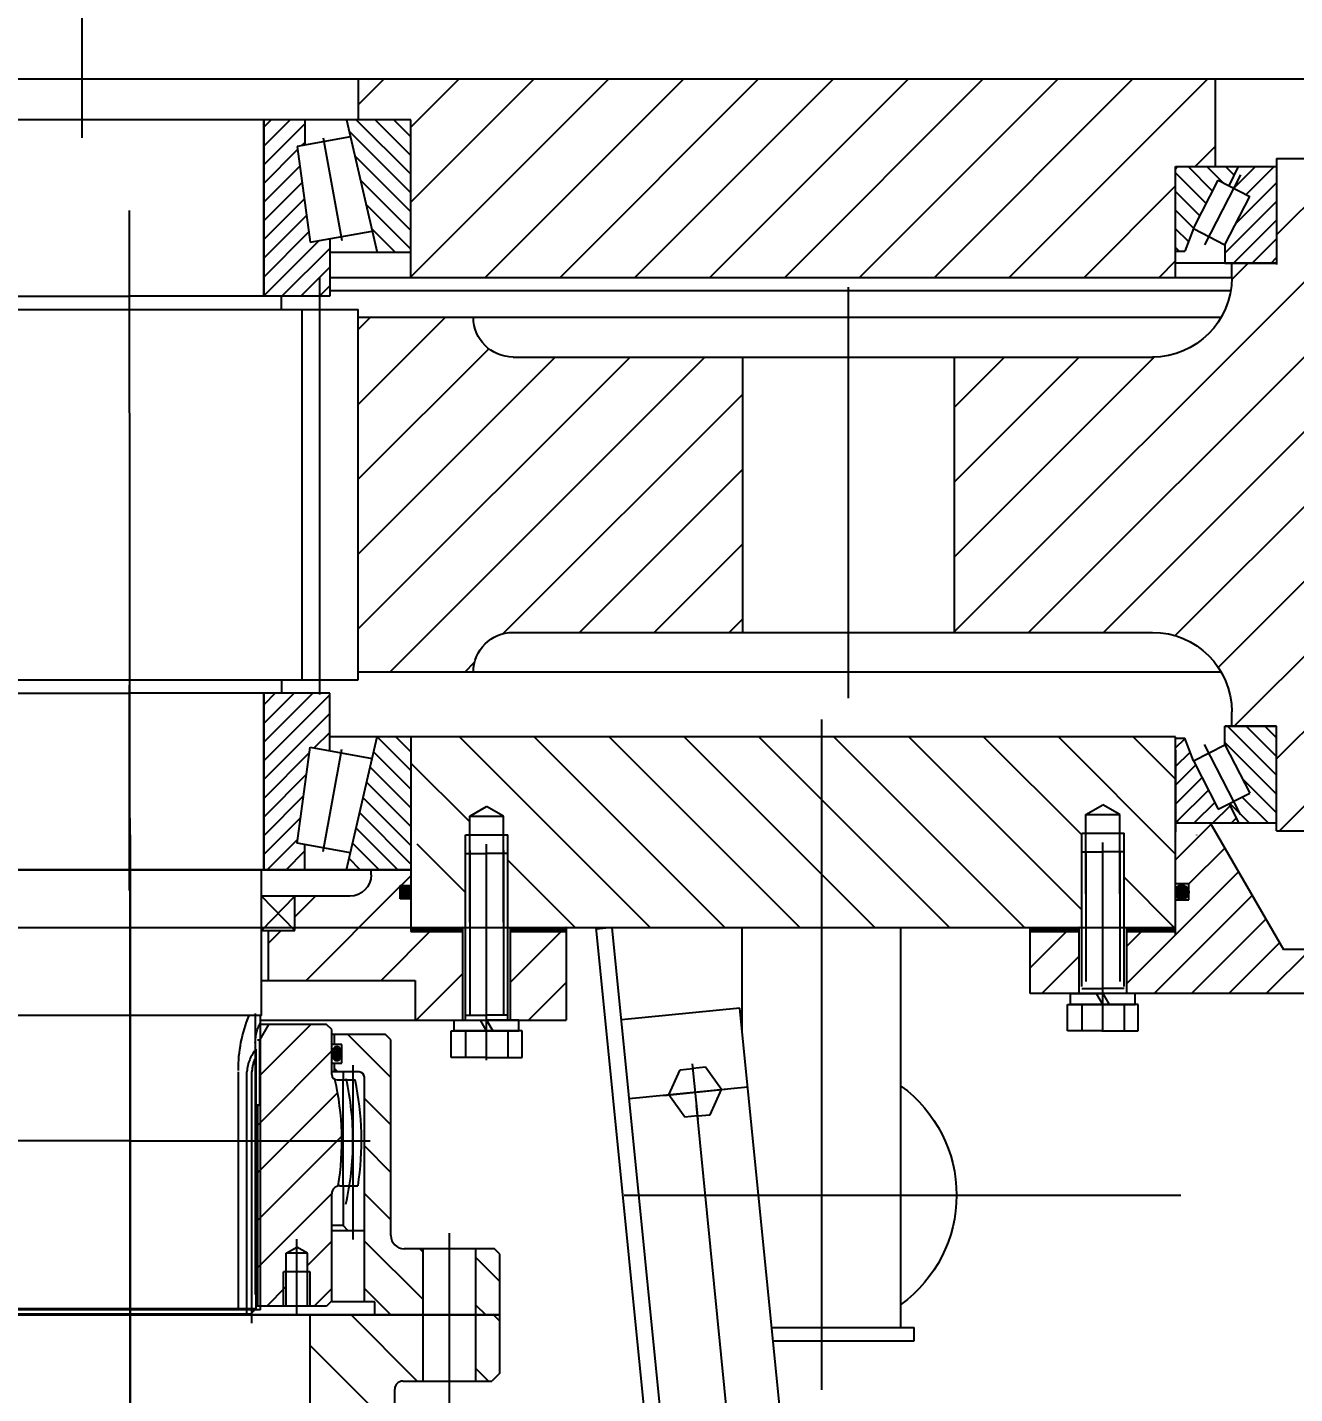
# Model space of a CAD drawing. Header units: millimetres. Extents: x 0 to 21000, y 0 to 14850.
# Drawn here: x 4316 to 4795, y 8904 to 9420 of the extents above; entities that cross this region are included whole.
import ezdxf

# ---------------------------------------------------------------- set-up
doc = ezdxf.new("R2010")
doc.units = ezdxf.units.MM
doc.header["$LTSCALE"] = 500
for name, pattern in [('F', [0.75, 0.5, -0.25]), ('G', [2, 1.25, -0.25, 0.25, -0.25]), ('K', [2.5, 1.25, -0.25, 0.25, -0.25, 0.25, -0.25])]:
    doc.linetypes.add(name, pattern=pattern)
for name, color, linetype in [('01', 7, 'Continuous'), ('02', 1, 'Continuous'), ('04', 2, 'F'), ('05', 4, 'G'), ('07', 6, 'K'), ('08', 1, 'Continuous'), ('11', 3, 'Continuous'), ('INTE_THICK', 7, 'Continuous'), ('THIN', 1, 'Continuous')]:
    doc.layers.add(name, color=color, linetype=linetype)
doc.styles.get("Standard").update_dxf_attribs({"font": 'isocp', "width": 0.707, "bigfont": 'intecad.shx'})
doc.dimstyles.new('INTE', dxfattribs={"dimscale": 50, "dimtxt": 6, "dimasz": 3, "dimexe": 3, "dimexo": 0, "dimgap": 1, "dimtad": 1, "dimdec": 1, "dimdsep": 46, "dimtxsty": 'Standard', "dimcen": 0, "dimclrd": 1, "dimclre": 1, "dimclrt": 3, "dimaunit": 1, "dimadec": 0, "dimazin": 0, "dimtfac": 1, "dimtdec": 1, "dimtmove": 0, "dimatfit": 0, "dimfxl": 0, "dimarcsym": 0})
pattern_1 = [(135, (-7977.256, 11116.51), (-14.142136, -14.142136), [])]
pattern_2 = [(45, (-7977.256, 11116.51), (-14.142136, 14.142136), [])]
pattern_3 = [(45, (-7977.25642, 11116.50903), (-0.0707106781, 0.0707106781), [])]
pattern_4 = [(45, (-4301.674, 3151.807), (-13.47038, 13.47038), [])]

# ---------------------------------------------------------------- blocks, each defined once
blk = doc.blocks.new('*U205', base_point=(-3575.81, 5317.09))
at = {"layer": '01'}
for p, q in [((-3582.21, 5317.09), (-3582.21, 5277.09)), ((-3569.41, 5317.09), (-3569.41, 5277.09)), ((-3567.81, 5284.09), (-3583.81, 5284.09)), ((-3569.41, 5277.09), (-3582.21, 5277.09)), ((-3582.21, 5277.09), (-3575.81, 5273.4)), ((-3569.41, 5277.09), (-3575.81, 5273.4))]:
    blk.add_line(p, q, dxfattribs=at)
at = {"layer": '02'}
for p, q in [((-3583.81, 5317.09), (-3583.81, 5284.09)), ((-3567.81, 5317.09), (-3567.81, 5284.09))]:
    blk.add_line(p, q, dxfattribs=at)
blk = doc.blocks.new('FDSDSDFG')
at = {"layer": '02', "linetype": 'Continuous'}
h = blk.add_hatch(dxfattribs=at)
h.set_pattern_fill('_USER', color=1, scale=15, angle=135, style=0, pattern_type=0)
h.set_pattern_definition([(135, (-7977.256, 11116.509), (-10.6066, -10.6066), [])])
h.paths.add_polyline_path([(-3652.98, 15273.46), (-3673.98, 15273.46), (-3673.98, 15262.92), (-3652.98, 15250.08)])
h.paths.add_polyline_path([(-3673.98, 15238.78), (-3652.98, 15238.78), (-3652.98, 15250.08), (-3673.98, 15262.92)])
h.paths.add_polyline_path([(-3364.98, 15239.96), (-3343.98, 15239.96), (-3343.98, 15273.46), (-3364.98, 15273.46)])
at = {"layer": '02'}
h = blk.add_hatch(dxfattribs=at)
h.set_pattern_fill('_USER', color=256, scale=20, angle=135, style=0, pattern_type=0)
h.set_pattern_definition(pattern_1)
h.paths.add_polyline_path([(-3456.48, 15258.46), (-3456.48, 15239.63), (-3446.48, 15239.63), (-3446.48, 15226.63), (-3425.62, 15226.63, -0.414214), (-3417.62, 15218.63), (-3417.61, 15216.63), (-3402.61, 15216.63), (-3402.61, 15222.63), (-3406.61, 15222.63), (-3406.61, 15227.63), (-3402.61, 15227.63), (-3402.61, 15238.46), (-3386.49, 15238.46), (-3382.98, 15246.48), (-3382.98, 15273.46), (-3400.98, 15273.46), (-3400.98, 15258.46)])
h.paths.add_polyline_path([(-3403.16, 15232.92), (-3387.99, 15232.92), (-3387.99, 15252.61), (-3403.16, 15252.61)], flags=24)
h = blk.add_hatch(dxfattribs=at)
h.set_pattern_fill('_USER', color=256, scale=10, angle=135, style=0, pattern_type=0)
h.set_pattern_definition([(135, (-7977.256, 11116.509), (-7.071068, -7.071068), [])])
h.paths.add_polyline_path([(-3150.19, 15263.46), (-3153.39, 15263.46), (-3168.69, 15263.46), (-3168.69, 15239.96), (-3150.19, 15239.96)])
h.paths.add_polyline_path([(-3099.01, 15263.46), (-3132.19, 15263.46), (-3132.19, 15239.96), (-3113.69, 15239.96), (-3113.69, 15227.98), (-3108.69, 15227.98), (-3108.69, 15221.98), (-3113.69, 15221.98), (-3113.69, 15198.97), (-3100.61, 15198.97), (-3092.91, 15212.31)])
h.paths.add_polyline_path([(-3099.01, 15263.46), (-3092.91, 15212.31), (-3073, 15246.78), (-2958.48, 15246.78), (-2958.48, 15251.46), (-2958.48, 15263.46)])
h.paths.add_polyline_path([(-2833.94, 15263.46), (-2897.18, 15263.46), (-2896.31, 15246.78), (-2836.36, 15246.78)])
h.paths.add_polyline_path([(-2742.76, 15263.46), (-2745.96, 15263.46), (-2833.94, 15263.46), (-2836.36, 15246.78), (-2801.95, 15246.78), (-2774.35, 15198.97), (-2761.26, 15198.97), (-2761.26, 15202.32), (-2761.26, 15221.98), (-2766.26, 15221.98), (-2766.26, 15226.8), (-2765.7, 15226.8, -0.398235), (-2762.03, 15227.36), (-2761.26, 15228.28), (-2761.26, 15239.96), (-2751.5, 15239.96), (-2742.76, 15250.41)])
h.paths.add_polyline_path([(-2706.26, 15263.46), (-2724.76, 15263.46), (-2724.76, 15239.96), (-2706.26, 15239.96)])
h.paths.add_polyline_path([(-3025.16, 15239.99), (-3009.99, 15239.99), (-3009.99, 15259.68), (-3025.16, 15259.68)], flags=25)
h.paths.add_polyline_path([(-2770.09, 15217.11), (-2754.92, 15217.11), (-2754.92, 15236.8), (-2770.09, 15236.8)], flags=24)
h.paths.add_polyline_path([(-2724.29, 15230.11), (-2709.12, 15230.11), (-2709.12, 15249.81), (-2724.29, 15249.81)], flags=9)
at = {"layer": '02', "linetype": 'Continuous'}
h = blk.add_hatch(dxfattribs=at)
h.set_pattern_fill('_USER', color=1, scale=20, angle=45, style=0, pattern_type=0)
h.set_pattern_definition(pattern_2)
h.paths.add_polyline_path([(-3658.48, 15146.63, -0.414214), (-3638.48, 15166.63), (-3615.34, 15166.63), (-3615.34, 15227.08), (-3633.96, 15238.46), (-3635.98, 15238.46), (-3635.98, 15209.38), (-3635.98, 15203.46), (-3637.58, 15203.46), (-3637.58, 15196.46), (-3643.98, 15192.76), (-3650.38, 15196.46), (-3650.38, 15203.46), (-3651.98, 15203.46), (-3651.98, 15236.46), (-3651.98, 15238.46), (-3673.98, 15238.46), (-3686.59, 15238.46), (-3708.97, 15176.96), (-3708.97, 15042.96, -0.414214), (-3718.97, 15032.96), (-3723.97, 15032.96), (-3723.97, 15014.14), (-3658.48, 14986.87)])
h.paths.add_polyline_path([(-3723.97, 15014.14), (-3723.97, 14983.46), (-3701.16, 14983.46), (-3688.66, 14983.46), (-3688.66, 14999.44)])
h.paths.add_polyline_path([(-3247.46, 15166.46), (-3247.46, 15238.46), (-3365.98, 15238.46), (-3365.98, 15209.38), (-3365.98, 15203.46), (-3367.58, 15203.46), (-3367.58, 15196.46), (-3373.98, 15192.76), (-3380.38, 15196.46), (-3380.38, 15203.46), (-3381.98, 15203.46), (-3381.98, 15236.46), (-3381.98, 15238.46), (-3386.49, 15238.46), (-3402.61, 15201.58), (-3402.61, 15166.46)])
h.paths.add_polyline_path([(-3113.69, 15166.46), (-3113.69, 15238.46), (-3133.19, 15238.46), (-3133.19, 15209.88), (-3133.19, 15202.78), (-3134.79, 15202.78), (-3134.79, 15195.78), (-3141.19, 15192.09), (-3147.59, 15195.78), (-3147.59, 15202.78), (-3149.19, 15202.78), (-3149.19, 15225.78), (-3149.19, 15238.46), (-3247.46, 15238.46), (-3247.46, 15166.46)])
h.paths.add_polyline_path([(-2512.17, 15166.46), (-2476.98, 15206.96), (-2647.48, 15206.96, -0.414214), (-2677.48, 15236.96), (-2677.48, 15238.46), (-2725.76, 15238.46), (-2725.76, 15209.88), (-2725.76, 15202.78), (-2727.36, 15202.78), (-2727.36, 15195.78), (-2733.76, 15192.09), (-2740.16, 15195.78), (-2740.16, 15202.78), (-2741.76, 15202.78), (-2741.76, 15225.78), (-2741.76, 15238.46), (-2752.76, 15238.46), (-2761.26, 15228.28), (-2761.26, 15166.46)])
h.paths.add_polyline_path([(-2394.98, 15126.46), (-2394.98, 15060.44), (-2354.98, 15097.03), (-2354.98, 15126.96, 0.414214), (-2434.98, 15206.96), (-2476.98, 15206.96), (-2512.17, 15166.46), (-2434.98, 15166.46, -0.414214)])
h.paths.add_polyline_path([(-2354.98, 15062.96), (-2354.98, 15097.03), (-2394.98, 15060.44), (-2394.98, 14997.96), (-2353.5, 14997.96), (-2353.5, 14983.46), (-2338.49, 14983.46), (-2301.98, 15007.66), (-2301.98, 15032.96), (-2305.58, 15032.96), (-2324.98, 15032.96, -0.414214)])
h.paths.add_polyline_path([(-2338.49, 14983.46), (-2301.98, 14983.46), (-2301.98, 15007.66)])
h.paths.add_polyline_path([(-3619.74, 15216.34), (-3604.57, 15216.34), (-3604.57, 15236.03), (-3619.74, 15236.03)], flags=9)
h.paths.add_polyline_path([(-3689.52, 15095.23), (-3674.35, 15095.23), (-3674.35, 15114.92), (-3689.52, 15114.92)], flags=24)
h.paths.add_polyline_path([(-2724.29, 15230.11), (-2709.12, 15230.11), (-2709.12, 15249.81), (-2724.29, 15249.81)], flags=9)
h.paths.add_polyline_path([(-2770.09, 15217.11), (-2754.92, 15217.11), (-2754.92, 15236.8), (-2770.09, 15236.8)], flags=9)
h.paths.add_polyline_path([(-2351.27, 14970.59), (-2336.1, 14970.59), (-2336.1, 14990.28), (-2351.27, 14990.28)], flags=9)
at = {"layer": '02'}
h = blk.add_hatch(dxfattribs=at)
h.set_pattern_fill('_USER', color=256, scale=0.1, angle=45, style=0, pattern_type=0)
h.set_pattern_definition([(45, (-7977.25642, 11115.33403), (-0.0707106781, 0.0707106781), [])])
h.paths.add_polyline_path([(-3382.98, 15238.46), (-3382.98, 15239.96), (-3402.61, 15239.96), (-3402.61, 15238.46)])
h.paths.add_polyline_path([(-3343.98, 15238.46), (-3343.98, 15239.96), (-3364.98, 15239.96), (-3364.98, 15238.46)])
h = blk.add_hatch(dxfattribs=at)
h.set_pattern_fill('_USER', color=256, scale=0.1, angle=45, style=0, pattern_type=0)
h.set_pattern_definition([(45, (-7977.25642, 11115.33403), (-0.0707106781, 0.0707106781), [])])
h.paths.add_polyline_path([(-3150.19, 15239.96), (-3168.69, 15239.96), (-3168.69, 15238.46), (-3150.19, 15238.46)])
h.paths.add_polyline_path([(-3113.69, 15239.96), (-3132.19, 15239.96), (-3132.19, 15238.46), (-3113.69, 15238.46)])
h = blk.add_hatch(dxfattribs=at)
h.set_pattern_fill('_USER', color=256, scale=0.1, angle=45, style=0, pattern_type=0)
h.set_pattern_definition(pattern_3)
edge = h.paths.add_edge_path()
edge.add_ellipse((-3404.61, 15225.13), major_axis=(0, 2.5), ratio=0.8, start_angle=180, end_angle=270)
edge.add_ellipse((-3404.61, 15225.13), major_axis=(0, 2.5), ratio=0.8, start_angle=270, end_angle=360)
edge.add_ellipse((-3404.61, 15225.13), major_axis=(0, 2.5), ratio=0.8, start_angle=0, end_angle=90)
edge.add_ellipse((-3404.61, 15225.13), major_axis=(0, 2.5), ratio=0.8, start_angle=90, end_angle=180)
h = blk.add_hatch(dxfattribs=at)
h.set_pattern_fill('_USER', color=256, scale=0.1, angle=45, style=0, pattern_type=0)
h.set_pattern_definition(pattern_3)
h.paths.add_polyline_path([(-3113.69, 15226.54), (-3113.69, 15223.75, 3.592885)])
at = {"layer": '02', "ltscale": 0.8}
h = blk.add_hatch(dxfattribs=at)
h.set_pattern_fill('_USER', color=256, scale=5, angle=135, style=0, pattern_type=0)
h.set_pattern_definition([(45, (-6949.7866, 9919.367), (3.535534, -3.535534), [])])
h.paths.add_polyline_path([(-3426.86, 15216.63), (-3402.61, 15216.63), (-3402.61, 15166.46), (-3415.32, 15166.46)])
h.paths.add_polyline_path([(-3615.34, 15216.63), (-3591.09, 15216.63), (-3602.63, 15166.46), (-3615.34, 15166.46)])
at = {"layer": '02', "linetype": 'Continuous', "ltscale": 0.8}
h = blk.add_hatch(dxfattribs=at)
h.set_pattern_fill('_USER', color=1, scale=5, angle=45, style=0, pattern_type=0)
h.set_pattern_definition([(135, (-6949.7866, 9919.367), (3.535534, 3.535534), [])])
h.paths.add_polyline_path([(-3458.18, 15216.63), (-3442.66, 15216.63), (-3442.66, 15207.09), (-3445.53, 15206.56), (-3440.58, 15170.32), (-3433.24, 15171.67), (-3433.24, 15149.96), (-3458.18, 15149.96)])
h.paths.add_polyline_path([(-3559.78, 15149.96), (-3584.71, 15149.96), (-3584.71, 15171.67), (-3577.37, 15170.32), (-3572.43, 15206.56), (-3575.29, 15207.09), (-3575.29, 15216.63), (-3559.78, 15216.63)])
at = {"layer": '02'}
h = blk.add_hatch(dxfattribs=at)
h.set_pattern_fill('_USER', color=256, scale=20, angle=135, style=0, pattern_type=0)
h.set_pattern_definition(pattern_1)
h.paths.add_polyline_path([(-3277.24, 15126.96), (-3363.98, 15126.96, -0.414214), (-3378.98, 15141.96), (-3422.48, 15141.96), (-3422.48, 15007.96), (-3378.98, 15007.96, -0.414214), (-3363.98, 15022.96), (-3277.24, 15022.96)])
h.paths.add_polyline_path([(-3018.48, 15201.96), (-3075.59, 15201.96), (-3075.59, 15162.46), (-3092.48, 15162.46), (-3092.48, 15156.96, -0.414214), (-3122.48, 15126.96), (-3197.24, 15126.96), (-3197.24, 15022.96), (-3122.48, 15022.96, -0.414214), (-3092.48, 14992.96), (-3092.48, 14987.46), (-3075.59, 14987.46), (-3075.59, 14983.97), (-3075.59, 14947.96), (-3032.48, 14947.96), (-3032.48, 15042.96), (-3018.48, 15042.96)])
h.paths.add_polyline_path([(-2677.72, 15126.96), (-2752.48, 15126.96, -0.414214), (-2782.48, 15156.96), (-2782.48, 15162.46), (-2799.36, 15162.46), (-2799.36, 15198.97), (-2799.36, 15201.96), (-2856.48, 15201.96), (-2856.48, 15042.96), (-2842.48, 15042.96), (-2842.48, 14947.96), (-2799.36, 14947.96), (-2799.36, 14987.46), (-2782.48, 14987.46), (-2782.48, 14992.96, -0.414214), (-2752.48, 15022.96), (-2677.72, 15022.96)])
h.paths.add_polyline_path([(-2448.71, 15142.46), (-2495.99, 15142.46, -0.424013), (-2510.98, 15126.96), (-2597.72, 15126.96), (-2597.72, 15022.96), (-2510.98, 15022.96, -0.424013), (-2495.99, 15007.46), (-2452.9, 15007.46), (-2448.71, 15011.29)])
h.paths.add_polyline_path([(-2565.62, 15055.03), (-2565.62, 15094.88), (-2529.62, 15094.88), (-2529.62, 15055.03)], flags=24)
h.paths.add_polyline_path([(-2573.15, 15095.34), (-2557.98, 15095.34), (-2557.98, 15115.03), (-2573.15, 15115.03)], flags=24)
at = {"layer": '02', "ltscale": 0.8}
h = blk.add_hatch(dxfattribs=at)
h.set_pattern_fill('_USER', color=256, scale=5, angle=135, style=0, pattern_type=0)
h.set_pattern_definition([(315, (-6953.2866, 20225.549), (3.535534, 3.535534), [])])
h.paths.add_polyline_path([(-3113.69, 15167), (-3110.28, 15167), (-3106.99, 15175.56), (-3097.6, 15193.82), (-3093.48, 15191.7), (-3089.89, 15198.97), (-3112.54, 15198.97, 0.414214), (-3113.69, 15197.82)])
h = blk.add_hatch(dxfattribs=at)
h.set_pattern_fill('_USER', color=256, scale=5, angle=45, style=0, pattern_type=0)
h.set_pattern_definition([(225, (-6953.2866, 20225.549), (3.535534, -3.535534), [])])
h.paths.add_polyline_path([(-3095.07, 15169.44), (-3085.69, 15187.69), (-3093.48, 15191.7), (-3089.89, 15198.97), (-3075.59, 15198.97), (-3075.59, 15162.46), (-3095.07, 15162.46)])
h = blk.add_hatch(dxfattribs=at)
h.set_pattern_fill('_USER', color=256, scale=5, angle=45, style=0, pattern_type=0)
h.set_pattern_definition([(135, (-6949.7866, 9920.367), (3.535534, 3.535534), [])])
h.paths.add_polyline_path([(-3458.18, 14999.96), (-3433.24, 14999.96), (-3433.24, 14978.25), (-3440.58, 14979.59), (-3445.53, 14943.35), (-3442.66, 14942.83), (-3442.66, 14933.28), (-3458.18, 14933.28)])
h.paths.add_polyline_path([(-3577.37, 14979.59), (-3584.71, 14978.25), (-3584.71, 14999.96), (-3559.78, 14999.96), (-3559.78, 14933.28), (-3575.29, 14933.28), (-3575.29, 14942.83), (-3572.43, 14943.35)])
at = {"layer": '02'}
h = blk.add_hatch(dxfattribs=at)
h.set_pattern_fill('_USER', color=256, scale=20, angle=135, style=0, pattern_type=0)
h.set_pattern_definition(pattern_1)
h.paths.add_polyline_path([(-2300.48, 14982.96), (-2337.99, 14982.96), (-2337.99, 14976.96), (-2341.99, 14976.96, -0.043716), (-2342.48, 14976.96), (-2345.99, 14976.96), (-2345.99, 14982.96), (-2353.5, 14982.96), (-2353.5, 14992.96), (-2761.26, 14992.96), (-2761.26, 14950.95), (-2776.26, 14950.95), (-2776.26, 14917.96), (-2342.38, 14917.96), (-2300.48, 14940.84)])
h.paths.add_polyline_path([(-2247.48, 14969.79), (-2280.48, 14951.77), (-2280.48, 14923.96), (-2266.85, 14923.96), (-2266.85, 14908.96), (-2247.48, 14908.96)])
h.paths.add_polyline_path([(-2247.48, 14969.79), (-2247.48, 14982.96), (-2280.48, 14982.96), (-2280.48, 14951.77)])
h.paths.add_polyline_path([(-3098.69, 14950.95), (-3113.69, 14950.95), (-3113.69, 14992.96), (-3402.61, 14992.96), (-3402.61, 14933.28), (-3422.37, 14933.28), (-3422.37, 14917.96), (-3098.69, 14917.96)])
h.paths.add_polyline_path([(-2565.39, 14893.43), (-2565.39, 14940.07), (-2529.39, 14940.07), (-2529.39, 14893.43)], flags=9)
h.paths.add_polyline_path([(-2716.76, 14907.08), (-2716.76, 14937.75), (-2680.76, 14937.75), (-2680.76, 14907.08)], flags=9)
h.paths.add_polyline_path([(-2499.89, 14961.86), (-2484.72, 14961.86), (-2484.72, 14981.55), (-2499.89, 14981.55)], flags=24)
h.paths.add_polyline_path([(-2351.27, 14970.59), (-2336.1, 14970.59), (-2336.1, 14990.28), (-2351.27, 14990.28)], flags=24)
at = {"layer": '02', "ltscale": 0.8}
h = blk.add_hatch(dxfattribs=at)
h.set_pattern_fill('_USER', color=256, scale=5, angle=45, style=0, pattern_type=0)
h.set_pattern_definition([(135, (-6953.2866, 9924.367), (3.535534, 3.535534), [])])
h.paths.add_polyline_path([(-3095.07, 14980.48), (-3085.69, 14962.22), (-3093.48, 14958.22), (-3089.89, 14950.95), (-3075.59, 14950.95), (-3075.59, 14987.46), (-3095.07, 14987.46)])
h = blk.add_hatch(dxfattribs=at)
h.set_pattern_fill('_USER', color=256, scale=5, angle=135, style=0, pattern_type=0)
h.set_pattern_definition([(45, (-6949.7866, 9920.367), (3.535534, -3.535534), [])])
h.paths.add_polyline_path([(-3415.32, 14983.46), (-3402.61, 14983.46), (-3402.61, 14933.28), (-3426.86, 14933.28)])
h.paths.add_polyline_path([(-3615.34, 14983.46), (-3602.63, 14983.46), (-3591.09, 14933.28), (-3615.34, 14933.28)])
h = blk.add_hatch(dxfattribs=at)
h.set_pattern_fill('_USER', color=256, scale=5, angle=135, style=0, pattern_type=0)
h.set_pattern_definition([(45, (-6953.2866, 9924.367), (3.535534, -3.535534), [])])
h.paths.add_polyline_path([(-3113.69, 14982.91), (-3110.28, 14982.91), (-3106.99, 14974.35), (-3097.6, 14956.1), (-3093.48, 14958.22), (-3089.89, 14950.95), (-3112.54, 14950.95, -0.414214), (-3113.69, 14952.1)])
at = {"layer": '02'}
h = blk.add_hatch(dxfattribs=at)
h.set_pattern_fill('_USER', color=256, scale=20, angle=45, style=0, pattern_type=0)
h.set_pattern_definition(pattern_2)
h.paths.add_polyline_path([(-3554.05, 14880.61), (-3607.64, 14908.96), (-3608.1, 14908.96), (-3608.1, 14907.96), (-3627.48, 14907.96), (-3627.48, 14685.41), (-3562.6, 14668.54), (-3562.6, 14728.96, -0.289261), (-3554.05, 14742.5)])
h.paths.add_polyline_path([(-3562.48, 14923.96), (-3584.48, 14923.96), (-3584.48, 14896.7), (-3554.05, 14880.61), (-3554.05, 14895.48, -0.286757), (-3562.48, 14908.96)])
h.paths.add_polyline_path([(-3584.48, 14923.96), (-3596.72, 14923.96), (-3596.72, 14919.96), (-3603.72, 14919.96), (-3603.72, 14923.96), (-3608.1, 14923.96), (-3608.1, 14909.2), (-3584.48, 14896.7)])
h.paths.add_polyline_path([(-3562.6, 14668.54), (-3627.48, 14685.41), (-3627.48, 14557.96), (-3640.76, 14557.96), (-3640.76, 14507.96), (-3616.85, 14507.96), (-3616.85, 14488.96), (-3562.6, 14488.96)])
h.paths.add_polyline_path([(-3666.76, 14557.96), (-3698.83, 14557.96), (-3698.83, 14507.96), (-3666.76, 14507.96)])
h.paths.add_polyline_path([(-2247.48, 14891.81), (-2320.9, 14862.85), (-2320.9, 14780.59), (-2247.48, 14772.58)])
h.paths.add_polyline_path([(-2290.48, 14892.69), (-2298.48, 14897.71), (-2298.48, 14902.87), (-2300.48, 14902.87), (-2300.48, 14923.96), (-2302.48, 14923.96), (-2302.48, 14918.96), (-2309.48, 14918.96), (-2309.48, 14923.96), (-2312.48, 14923.96), (-2312.48, 14908.96, -0.286757), (-2320.9, 14895.48), (-2320.9, 14862.85), (-2290.48, 14874.85)])
h.paths.add_polyline_path([(-2247.48, 14907.96), (-2266.85, 14907.96), (-2266.85, 14923.96), (-2280.48, 14923.96), (-2280.48, 14902.87), (-2282.48, 14902.87), (-2282.48, 14897.71), (-2290.48, 14892.69), (-2290.48, 14874.85), (-2247.48, 14891.81)])
h.paths.add_polyline_path([(-2247.48, 14772.58), (-2320.9, 14780.59), (-2320.9, 14742.5, -0.289261), (-2312.35, 14728.96), (-2312.35, 14641.92), (-2247.48, 14635.17)])
h.paths.add_polyline_path([(-2247.48, 14635.17), (-2312.35, 14641.92), (-2312.35, 14515.38), (-2258.03, 14503.98), (-2258.03, 14507.96), (-2234.2, 14507.96), (-2234.2, 14557.96), (-2239.45, 14557.96), (-2247.48, 14557.96)])
h.paths.add_polyline_path([(-2258.03, 14503.98), (-2312.35, 14515.38), (-2312.35, 14488.96), (-2258.03, 14488.96)])
h.paths.add_polyline_path([(-2176.13, 14557.96), (-2208.2, 14557.96), (-2208.2, 14507.96), (-2176.13, 14507.96)])
h.paths.add_polyline_path([(-2287.93, 14811.79), (-2272.76, 14811.79), (-2272.76, 14831.48), (-2287.93, 14831.48)], flags=24)
at = {"layer": '01', "color": 7, "linetype": 'Continuous'}
for p, q in [((-3265.76, 15394.63), (-3212.46, 15394.63)), ((-3212.46, 15394.63), (-3212.46, 15389.63)), ((-3266.26, 15389.63), (-3212.46, 15389.63)), ((-3217.46, 15389.63), (-3217.46, 15238.46)), ((-3277.46, 15277.25), (-3277.46, 15238.46)), ((-3422.37, 14933.28), (-3422.37, 14917.96))]:
    blk.add_line(p, q, dxfattribs=at)
at = {"layer": '01', "color": 7, "linetype": 'Continuous', "ltscale": 0.8}
for p, q in [((-3459.4, 15382.96), (-3558.56, 15382.96)), ((-3459.4, 15273.46), (-3343.98, 15273.46)), ((-3458.97, 15271.78), (-3458.97, 15216.63)), ((-3400.98, 15258.46), (-3400.98, 15273.46)), ((-3343.98, 15238.46), (-3343.98, 15273.46)), ((-3458.97, 15258.46), (-3400.98, 15258.46)), ((-3456.48, 15239.63), (-3456.48, 15258.46)), ((-3113.69, 15241.13), (-3113.69, 15166.46)), ((-3402.61, 15238.46), (-3381.98, 15238.46)), ((-3402.61, 15216.63), (-3402.61, 15238.46)), ((-3402.61, 15238.46), (-3381.98, 15238.46)), ((-3365.98, 15238.46), (-3343.98, 15238.46)), ((-3365.98, 15238.46), (-3113.69, 15238.46)), ((-3113.69, 15236.96), (-3113.69, 15166.96)), ((-3425.62, 15226.63), (-3458.98, 15226.63)), ((-3402.61, 15227.63), (-3406.61, 15227.63)), ((-3406.61, 15227.63), (-3406.61, 15222.63)), ((-3406.61, 15222.63), (-3402.61, 15222.63)), ((-3615.34, 15216.63), (-3402.61, 15216.63)), ((-3113.69, 15171.5), (-3113.69, 15202.32)), ((-3075.59, 15201.96), (-3075.59, 15166.96)), ((-3075.59, 15201.96), (-3075.59, 15166.96)), ((-3075.59, 15201.96), (-3075.59, 15162.46)), ((-3093.48, 15191.7), (-3089.89, 15198.97)), ((-3075.59, 15198.97), (-3075.59, 15162.46)), ((-3593.31, 15144.96), (-3422.48, 15144.96)), ((-3363.98, 15126.96), (-3122.48, 15126.96)), ((-3277.24, 15126.96), (-3277.24, 15022.96)), ((-3197.24, 15126.96), (-3197.24, 15022.96)), ((-3363.98, 15022.96), (-3122.48, 15022.96)), ((-3593.31, 15004.96), (-3422.48, 15004.96)), ((-3092.9, 14997.96), (-3433.24, 14997.96)), ((-3113.69, 14992.96), (-3113.69, 14950.95)), ((-3075.59, 14947.96), (-3075.59, 14987.96)), ((-3075.59, 14950.95), (-3075.59, 14987.46)), ((-3093.48, 14958.22), (-3089.89, 14950.95))]:
    blk.add_line(p, q, dxfattribs=at)
at = {"layer": '01', "ltscale": 0.8}
for p, q in [((-3459.4, 15382.96), (-3459.4, 15271.78)), ((-3387.35, 15287.56), (-3387.35, 15277.56)), ((-3373.98, 15287.56), (-3387.35, 15287.56)), ((-3381.98, 15277.56), (-3381.98, 15287.56)), ((-3373.98, 15287.56), (-3360.6, 15287.56)), ((-3365.98, 15277.56), (-3365.98, 15287.56)), ((-3360.6, 15287.56), (-3360.6, 15277.56)), ((-3387.35, 15277.56), (-3373.98, 15277.56)), ((-3386.18, 15277.56), (-3386.18, 15273.46)), ((-3373.98, 15277.56), (-3386.18, 15277.56)), ((-3373.98, 15277.56), (-3376.34, 15273.46)), ((-3373.98, 15277.56), (-3361.78, 15277.56)), ((-3373.98, 15273.46), (-3371.61, 15277.56)), ((-3360.6, 15277.56), (-3373.98, 15277.56)), ((-3361.78, 15277.56), (-3361.78, 15273.46)), ((-3154.56, 15277.56), (-3154.56, 15267.56)), ((-3141.19, 15277.56), (-3154.56, 15277.56)), ((-3149.19, 15267.56), (-3149.19, 15277.56)), ((-3141.19, 15277.56), (-3127.81, 15277.56)), ((-3133.19, 15267.56), (-3133.19, 15277.56)), ((-3127.81, 15277.56), (-3127.81, 15267.56)), ((-3458.97, 15271.78), (-3558.98, 15271.78)), ((-3386.18, 15273.46), (-3373.98, 15273.46)), ((-3382.98, 15273.46), (-3382.98, 15238.46)), ((-3381.98, 15273.46), (-3381.98, 15209.38)), ((-3381.98, 15271.56), (-3373.98, 15271.56)), ((-3361.78, 15273.46), (-3373.98, 15273.46)), ((-3365.98, 15271.56), (-3373.98, 15271.56)), ((-3365.98, 15273.46), (-3365.98, 15209.38)), ((-3364.98, 15273.46), (-3364.98, 15238.46)), ((-3154.56, 15267.56), (-3141.19, 15267.56)), ((-3153.39, 15267.56), (-3153.39, 15263.46)), ((-3141.19, 15267.56), (-3153.39, 15267.56)), ((-3141.19, 15267.56), (-3143.56, 15263.46)), ((-3141.19, 15263.46), (-3138.82, 15267.56)), ((-3141.19, 15267.56), (-3128.99, 15267.56)), ((-3127.81, 15267.56), (-3141.19, 15267.56)), ((-3128.99, 15267.56), (-3128.99, 15263.46)), ((-2706.26, 15263.46), (-3168.69, 15263.46)), ((-3168.69, 15263.46), (-3168.69, 15238.46)), ((-3153.39, 15263.46), (-3141.19, 15263.46)), ((-3150.19, 15263.46), (-3150.19, 15238.46)), ((-3149.19, 15261.56), (-3141.19, 15261.56)), ((-3128.99, 15263.46), (-3141.19, 15263.46)), ((-3133.19, 15261.56), (-3141.19, 15261.56)), ((-3132.19, 15263.46), (-3132.19, 15238.46)), ((-3456.48, 15249.16), (-3456.48, 15256.46)), ((-3149.19, 15260.78), (-3149.19, 15209.88)), ((-3133.19, 15260.78), (-3133.19, 15209.88)), ((-3100.61, 15198.97), (-3073, 15246.78)), ((-2801.95, 15246.78), (-3073, 15246.78)), ((-3402.61, 15166.46), (-3402.61, 15236.46)), ((-3402.61, 15216.63), (-3402.61, 15231.63)), ((-3147.59, 15225.78), (-3147.59, 15195.78)), ((-3134.79, 15225.78), (-3134.79, 15195.78)), ((-3113.69, 15227.98), (-3108.69, 15227.98)), ((-3108.69, 15227.98), (-3108.69, 15221.98)), ((-3108.69, 15221.98), (-3113.69, 15221.98)), ((-3402.61, 15216.63), (-3615.34, 15216.63)), ((-3458.18, 15216.63), (-3458.18, 15149.96)), ((-3458.18, 15149.96), (-3458.18, 15216.63)), ((-3442.66, 15216.63), (-3442.66, 15207.09)), ((-3426.86, 15216.63), (-3415.32, 15166.46)), ((-3417.62, 15218.63), (-3417.61, 15216.63)), ((-3425.39, 15210.25), (-3445.53, 15206.56)), ((-3381.98, 15210.56), (-3373.98, 15210.56)), ((-3365.98, 15210.56), (-3373.98, 15210.56)), ((-3149.19, 15209.88), (-3141.19, 15209.88)), ((-3133.19, 15209.88), (-3141.19, 15209.88)), ((-3445.53, 15206.56), (-3440.58, 15170.32)), ((-3149.19, 15202.78), (-3133.19, 15202.78)), ((-3075.59, 15201.96), (-2799.36, 15201.96)), ((-3147.59, 15195.78), (-3141.19, 15192.09)), ((-3147.59, 15195.78), (-3134.79, 15195.78)), ((-3134.79, 15195.78), (-3141.19, 15192.09)), ((-3113.69, 15198.97), (-3075.59, 15198.97)), ((-3106.99, 15175.56), (-3097.6, 15193.82)), ((-3097.6, 15193.82), (-3085.69, 15187.69)), ((-3095.07, 15169.44), (-3085.69, 15187.69)), ((-3440.58, 15170.32), (-3417.2, 15174.6)), ((-3106.99, 15175.56), (-3110.28, 15167)), ((-3106.99, 15175.56), (-3095.07, 15169.44)), ((-3433.24, 15171.67), (-3433.24, 15149.96)), ((-3095.07, 15169.44), (-3095.07, 15162.46)), ((-3408.98, 15166.46), (-3433.24, 15166.46)), ((-3113.69, 15166.46), (-3431.93, 15166.46)), ((-3113.69, 15167), (-3110.28, 15167)), ((-3075.59, 15165.95), (-3075.59, 15162.46)), ((-3075.59, 15162.46), (-3095.07, 15162.46)), ((-3095.07, 15162.46), (-3075.59, 15162.46)), ((-3092.48, 15162.46), (-3092.48, 15156.96)), ((-3584.71, 15149.96), (-3508.98, 15149.96)), ((-3582.73, 15149.96), (-3508.98, 15149.96)), ((-3433.24, 15149.96), (-3508.98, 15149.96)), ((-3435.23, 15149.96), (-3508.98, 15149.96)), ((-3451.48, 15144.96), (-3451.48, 15149.96)), ((-3422.48, 15144.96), (-3422.48, 15004.96)), ((-3096.5, 15141.96), (-3422.48, 15141.96)), ((-3451.48, 15004.96), (-3451.48, 14999.96)), ((-3096.5, 15007.96), (-3422.48, 15007.96)), ((-3584.71, 14999.96), (-3508.98, 14999.96)), ((-3433.24, 14999.96), (-3508.98, 14999.96)), ((-3458.18, 14999.96), (-3458.18, 14933.28)), ((-3458.18, 14933.28), (-3458.18, 14999.96)), ((-3433.24, 14978.25), (-3433.24, 14999.96)), ((-3092.48, 14992.96), (-3433.24, 14992.96)), ((-3402.61, 14992.96), (-3402.61, 14933.28)), ((-3092.48, 14992.96), (-3092.48, 14987.96)), ((-3075.59, 14987.46), (-3113.69, 14987.46)), ((-3095.07, 14980.48), (-3095.07, 14987.46)), ((-3095.07, 14987.46), (-3075.59, 14987.46)), ((-3075.59, 14983.97), (-3075.59, 14987.46)), ((-3402.61, 14983.46), (-3433.24, 14983.46)), ((-3426.86, 14933.28), (-3415.32, 14983.46)), ((-3113.69, 14982.91), (-3110.28, 14982.91)), ((-3106.99, 14974.35), (-3110.28, 14982.91)), ((-3445.53, 14943.35), (-3440.58, 14979.59)), ((-3440.58, 14979.59), (-3417.2, 14975.32)), ((-3106.99, 14974.35), (-3095.07, 14980.48)), ((-3095.07, 14980.48), (-3085.69, 14962.22)), ((-3106.99, 14974.35), (-3097.6, 14956.1)), ((-3097.6, 14956.1), (-3085.69, 14962.22)), ((-3113.69, 14950.95), (-3075.59, 14950.95)), ((-3098.69, 14950.95), (-3098.69, 14917.96)), ((-3075.59, 14947.96), (-3007.48, 14947.96)), ((-3425.39, 14939.67), (-3445.53, 14943.35)), ((-3442.66, 14933.28), (-3442.66, 14942.83)), ((-3402.61, 14933.28), (-3615.34, 14933.28)), ((-3008.86, 14917.96), (-3552.48, 14917.96))]:
    blk.add_line(p, q, dxfattribs=at)
at = {"layer": '01'}
for p, q in [((-3458.97, 15239.63), (-3446.48, 15239.63)), ((-3446.48, 15239.63), (-3446.48, 15226.63))]:
    blk.add_line(p, q, dxfattribs=at)
at = {"layer": '01', "color": 7, "linetype": 'Continuous'}
blk.add_arc((-3247.46, 15339.63), 51, 306.0319, 53.9681, dxfattribs=at)
at = {"layer": '01', "ltscale": 0.8}
for centre, radius, start, end in [((-3425.62, 15218.63), 8, 0, 90), ((-3111.38, 15225.15), 2.69, 211.1067, 148.8933), ((-3112.54, 15197.82), 1.15, 90, 180), ((-3112.54, 14952.1), 1.15, 180, 270)]:
    blk.add_arc(centre, radius, start, end, dxfattribs=at)
at = {"layer": '01', "color": 7, "linetype": 'Continuous', "ltscale": 0.8}
for centre, radius, start, end in [((-3122.48, 15156.96), 30, 270, 0), ((-3363.98, 15141.96), 15, 180, 270), ((-3363.98, 15007.96), 15, 90, 180), ((-3122.48, 14992.96), 30, 0, 90)]:
    blk.add_arc(centre, radius, start, end, dxfattribs=at)
at = {"layer": '02', "ltscale": 0.8}
for p, q in [((-3380.38, 15209.38), (-3380.38, 15271.56)), ((-3367.58, 15209.38), (-3367.58, 15271.56)), ((-3147.59, 15209.88), (-3147.59, 15258.88)), ((-3134.79, 15209.88), (-3134.79, 15258.88)), ((-3149.19, 15225.78), (-3149.19, 15202.78)), ((-3133.19, 15225.78), (-3133.19, 15202.78))]:
    blk.add_line(p, q, dxfattribs=at)
at = {"layer": '02'}
for p, q in [((-3402.61, 15239.96), (-3382.98, 15239.96)), ((-3364.98, 15239.96), (-3343.98, 15239.96)), ((-3168.69, 15239.96), (-3150.19, 15239.96)), ((-3132.19, 15239.96), (-3113.69, 15239.96))]:
    blk.add_line(p, q, dxfattribs=at)
at = {"layer": '04', "color": 2, "linetype": 'F', "ltscale": 0.8}
for p, q in [((-3467.73, 15382.96), (-3467.73, 15292.96)), ((-3443.6, 15144.96), (-3443.6, 15004.96))]:
    blk.add_line(p, q, dxfattribs=at)
at = {"layer": '04', "ltscale": 0.8}
for p, q in [((-3378.98, 15141.96), (-3378.98, 15141.96)), ((-3378.98, 15007.96), (-3378.98, 15007.96))]:
    blk.add_line(p, q, dxfattribs=at)
at = {"layer": '04', "color": 2, "linetype": 'F', "ltscale": 0.8}
blk.add_arc((-3416.9, 15291.73), 50.83, 179.178, 203.1109, dxfattribs=at)
at = {"layer": '05', "color": 4, "linetype": 'G', "ltscale": 0.8}
for p, q in [((-3508.49, 15467.5), (-3508.98, 14900.23)), ((-3461.35, 15377.2), (-3461.35, 15270.98)), ((-3373.98, 15278.31), (-3373.98, 15224.84)), ((-3141.19, 15273.57), (-3141.19, 15219.65)), ((-3141.19, 15267.64), (-3141.19, 15214.17)), ((-3105.77, 15203.47), (-3105.77, 15203.54)), ((-3105.77, 15198.97), (-3105.77, 15199.04)), ((-3089.14, 15195.81), (-3102.74, 15169.34)), ((-3437.01, 15150.46), (-3437.01, 14999.46)), ((-3437.01, 15150.46), (-3437.01, 14999.46)), ((-3237.24, 15151.84), (-3237.24, 14996.55)), ((-3437.01, 15144.96), (-3437.01, 14992.96)), ((-3089.14, 14954.1), (-3102.74, 14980.57)), ((-3105.77, 14950.95), (-3105.77, 14950.87)), ((-3526.76, 14940.1), (-3526.76, 14728.83))]:
    blk.add_line(p, q, dxfattribs=at)
at = {"layer": '05', "ltscale": 0.8}
for p, q in [((-3247.46, 15159.94), (-3247.46, 15413.18)), ((-3373.98, 15288.62), (-3373.98, 15207.01)), ((-3373.98, 15279.65), (-3373.98, 15271.36)), ((-3141.19, 15277.95), (-3141.19, 15206.33)), ((-3141.19, 15269.65), (-3141.19, 15261.36)), ((-3508.98, 15146.96), (-3508.98, 15224.46)), ((-3435.72, 15209.81), (-3428.63, 15171.06)), ((-3435.72, 14940.11), (-3428.63, 14978.86))]:
    blk.add_line(p, q, dxfattribs=at)
at = {"layer": '05', "color": 4, "linetype": 'G'}
blk.add_line((-3322.02, 15339.63), (-3111.68, 15339.63), dxfattribs=at)
at = {"layer": '05', "color": 4, "linetype": 'G', "ltscale": 0.8}
blk.add_arc((-3446.11, 15281.97), 15.25, 178.1544, 209.3871, dxfattribs=at)
at = {"layer": '11', "color": 3, "linetype": 'Continuous'}
for p, q in [((-3458.97, 15239.63), (-3446.48, 15226.63)), ((-3446.48, 15239.63), (-3458.97, 15226.63))]:
    blk.add_line(p, q, dxfattribs=at)
at = {"layer": '11', "color": 3, "linetype": 'Continuous', "ltscale": 0.8, "extrusion": (0, 0, -1)}
blk.add_ellipse((-3404.61, 15225.13), major_axis=(0, 2.5), ratio=0.8, dxfattribs=at)
at = {"layer": '01', "ltscale": 0.8, "xscale": -1}
blk.add_blockref('*U205', (-3373.98, 15236.46), dxfattribs=at)
blk = doc.blocks.new('*D335')
at = {"layer": '08', "color": 1, "lineweight": -2}
for p, q in [((4549.95, 11556.49), (2372.91, 11556.49)), ((2522.91, 4086.49), (2522.91, 11406.49)), ((4353.73, 3936.49), (2372.91, 3936.49))]:
    blk.add_line(p, q, dxfattribs=at)
at = {"layer": '08', "color": 1}
for points in [[(2497.91, 11406.49), (2547.91, 11406.49), (2522.91, 11556.49)], [(2497.91, 4086.49), (2547.91, 4086.49), (2522.91, 3936.49)]]:
    blk.add_solid(points, dxfattribs=at)
at = {"layer": 'Defpoints', "color": 0}
for p in [(2522.91, 11556.49), (4549.95, 11556.49), (4353.73, 3936.49)]:
    blk.add_point(p, dxfattribs=at)
at = {"layer": '08', "color": 3, "insert": (2322.88, 7746.49), "char_height": 300, "attachment_point": 5, "rotation": 90}
blk.add_mtext('7620', dxfattribs=at)
blk = doc.blocks.new('*U378')
at = {"layer": '01'}
for p, q in [((0, 13.32), (-9, 8.12)), ((9, 8.12), (0, 13.32)), ((-9, 8.12), (-9, 3.3)), ((9, 3.3), (9, 8.12)), ((-9, -1.52), (-9, 3.3)), ((9, 3.3), (9, -1.52)), ((0, -6.71), (-9, -1.52)), ((9, -1.52), (0, -6.71))]:
    blk.add_line(p, q, dxfattribs=at)
at = {"layer": '05'}
for p, q in [((0, -8.53), (0, 14.73)), ((-10.86, 3.3), (10.35, 3.3))]:
    blk.add_line(p, q, dxfattribs=at)
blk = doc.blocks.new('erewrewwqe')
at = {"layer": '01'}
for p, q in [((-1357.83, 7655.55), (-1431.19, 6919.55)), ((-1351.86, 7654.95), (-1425.16, 6919.55)), ((-1311.44, 7606.73), (-1376.9, 6949.99)), ((-1373.93, 6979.84), (-1418.7, 6984.3)), ((-1376.9, 6949.99), (-1421.68, 6954.45)), ((-1789.31, 6919.55), (-1425.16, 6919.55)), ((-1425.16, 6919.55), (-1431.13, 6920.14))]:
    blk.add_line(p, q, dxfattribs=at)
at = {"layer": '05'}
blk.add_line((-1607.23, 6884.52), (-1607.23, 7704.93), dxfattribs=at)
at = {"layer": '05', "color": 142, "linetype": 'G'}
blk.add_line((-1331.35, 7608.72), (-1397.25, 6947.52), dxfattribs=at)
at = {"layer": '01', "xscale": -1, "rotation": 264.3080951187692}
blk.add_blockref('*U378', (-1397.11, 6982.15), dxfattribs=at)
blk = doc.blocks.new('werewr')
at = {"layer": '01', "linetype": 'Continuous'}
h = blk.add_hatch(dxfattribs=at)
h.set_pattern_fill('ANSI31', color=3, scale=4, style=0)
h.set_pattern_definition([(45, (-4233.246, 2819.053), (-8.980256, 8.980256), [])])
h.paths.add_polyline_path([(-2975.24, 7144.47), (-2975.24, 7151.52), (-2977.24, 7153.52), (-3000.24, 7153.52), (-3000.24, 7144.47)])
h.paths.add_polyline_path([(-3000.24, 7124.47), (-3000.24, 7106.32), (-2995.24, 7106.32), (-2995.24, 7102.32), (-2910.44, 7102.32, -0.414214), (-2908.44, 7100.32), (-2908.44, 7091.02), (-2905.04, 7091.02), (-2905.04, 7093.78), (-2897.99, 7093.78), (-2897.99, 7091.02), (-2894.24, 7091.02), (-2894.24, 7110.32), (-2896.24, 7112.32), (-2970.24, 7112.32, -0.414214), (-2975.24, 7117.32), (-2975.24, 7124.47)])
h.paths.add_polyline_path([(-2977.24, 6874.12), (-2975.24, 6876.12), (-2975.24, 6883.17), (-3000.24, 6883.17), (-3000.24, 6874.12)])
h.paths.add_polyline_path([(-2975.24, 6903.17), (-2975.24, 6910.32, -0.414214), (-2970.24, 6915.32), (-2896.24, 6915.32), (-2894.24, 6917.32), (-2894.24, 6936.62), (-2897.99, 6936.62), (-2897.99, 6933.86), (-2905.04, 6933.86), (-2905.04, 6936.62), (-2908.44, 6936.62), (-2908.44, 6927.32, -0.414214), (-2910.44, 6925.32), (-2995.24, 6925.32), (-2995.24, 6921.32), (-3000.24, 6921.32), (-3000.24, 6903.17)])
h = blk.add_hatch(dxfattribs=at)
h.set_pattern_fill('ANSI31', color=3, scale=6, style=0)
h.set_pattern_definition(pattern_4)
h.paths.add_polyline_path([(-3000.24, 7081.82), (-3000.24, 7124.47), (-3025.24, 7124.47), (-3025.24, 7116.82, -0.414214), (-3028.24, 7113.82), (-3237.24, 7113.82, -0.414214), (-3240.24, 7116.82), (-3240.24, 7149.82), (-3265.24, 7149.82), (-3265.24, 7081.82)])
h.paths.add_polyline_path([(-3265.24, 6945.82), (-3265.24, 6877.82), (-3240.24, 6877.82), (-3240.24, 6910.82, -0.414214), (-3237.24, 6913.82), (-3028.24, 6913.82, -0.414214), (-3025.24, 6910.82), (-3025.24, 6903.17), (-3000.24, 6903.17), (-3000.24, 6945.82)])
h = blk.add_hatch(dxfattribs=at)
h.set_pattern_fill('ANSI31', color=3, scale=4, angle=90, style=0)
h.set_pattern_definition([(135, (-4233.246, 2819.053), (-8.980256, -8.980256), [])])
h.paths.add_polyline_path([(-2994.94, 7090.02), (-2996.94, 7088.02), (-2996.94, 7081.82), (-2983.94, 7081.82), (-2983.94, 7080.82), (-2976.94, 7080.82), (-2974.63, 7076.82), (-2976.94, 7072.82), (-2983.94, 7072.82), (-2983.94, 7071.82), (-2996.94, 7071.82), (-2996.94, 7062.04), (-2934.44, 7062.04), (-2934.44, 7093.82, 0.041307), (-2951.5, 7092.41, -0.355238), (-2954.44, 7090.02)])
h.paths.add_polyline_path([(-2934.44, 7062.04), (-2920.94, 7062.04), (-2920.94, 7062.32, -0.414214), (-2920.44, 7062.82), (-2896.44, 7062.82), (-2890.44, 7066.29), (-2890.44, 7088.02), (-2892.44, 7090.02), (-2909.44, 7090.02, -0.295183), (-2911.26, 7091.2, 0.056353), (-2934.44, 7093.82)])
h.paths.add_polyline_path([(-2996.94, 7081.82), (-2996.94, 7080.82), (-2983.94, 7080.82), (-2983.94, 7081.82)])
h.paths.add_polyline_path([(-2934.44, 6933.82, 0.056353), (-2911.26, 6936.44, -0.295183), (-2909.44, 6937.62), (-2892.44, 6937.62), (-2890.44, 6939.62), (-2890.44, 6961.36), (-2896.44, 6964.82), (-2920.44, 6964.82, -0.414214), (-2920.94, 6965.32), (-2920.94, 6965.61), (-2934.44, 6965.61)])
h.paths.add_polyline_path([(-2934.44, 6965.61), (-2996.94, 6965.61), (-2996.94, 6955.82), (-2983.94, 6955.82), (-2983.94, 6954.82), (-2976.94, 6954.82), (-2974.63, 6950.82), (-2976.94, 6946.82), (-2983.94, 6946.82), (-2983.94, 6945.82), (-2996.94, 6945.82), (-2996.94, 6939.62), (-2994.94, 6937.62), (-2954.44, 6937.62, -0.355238), (-2951.5, 6935.23, 0.041307), (-2934.44, 6933.82)])
h.paths.add_polyline_path([(-2983.94, 6954.82), (-2983.94, 6955.82), (-2996.94, 6955.82), (-2996.94, 6954.82)], flags=16)
h.paths.add_polyline_path([(-2996.94, 6946.82), (-2996.94, 6945.82), (-2983.94, 6945.82), (-2983.94, 6946.82)], flags=16)
h = blk.add_hatch(dxfattribs=at)
h.set_pattern_fill('ANSI37', color=3, scale=0.2, style=0)
h.set_pattern_definition([(315, (-4233.2463, 11208.5916), (-0.44901281, -0.44901281), []), (225, (-4233.2463, 11208.5916), (-0.44901281, 0.44901281), [])])
edge = h.paths.add_edge_path()
edge.add_ellipse((-2901.51, 6935.74), major_axis=(-2.66, 0), ratio=0.7064, start_angle=0, end_angle=360, ccw=False)
h = blk.add_hatch(dxfattribs=at)
h.set_pattern_fill('ANSI31', color=3, scale=6, style=0)
h.set_pattern_definition(pattern_4)
h.paths.add_polyline_path([(-3240.24, 6857.82), (-3265.24, 6857.82), (-3265.24, 6847.82), (-3243.24, 6847.82), (-3240.24, 6850.82)])
h.paths.add_polyline_path([(-3025.24, 6883.17), (-3025.24, 6877.12), (-3022.24, 6874.12), (-3000.24, 6874.12), (-3000.24, 6883.17)])
at = {"layer": '01'}
for p, q in [((-3000.24, 7013.82), (-3000.24, 7153.52)), ((-3000.24, 7153.52), (-3000.24, 7013.82)), ((-2999.84, 7059.45), (-2999.84, 6968.2)), ((-2997.84, 7061.45), (-2997.84, 6966.2)), ((-3000.24, 7013.82), (-3000.24, 6874.12)), ((-3000.24, 6874.12), (-3000.24, 7013.82)), ((-2997.84, 6966.2), (-2999.84, 6968.2)), ((-2996.94, 6939.62), (-2996.94, 6966.2)), ((-2996.94, 6965.61), (-2920.94, 6965.61)), ((-2920.94, 6965.32), (-2920.94, 6966.2)), ((-2920.44, 6964.82), (-2896.44, 6964.82)), ((-2896.44, 6964.82), (-2896.44, 6965.66)), ((-2896.44, 6964.82), (-2890.44, 6961.36)), ((-2890.44, 6939.62), (-2890.44, 6964.71)), ((-2996.94, 6954.82), (-2976.94, 6954.82)), ((-2983.94, 6945.82), (-2983.94, 6955.82)), ((-2976.94, 6954.82), (-2974.63, 6950.82)), ((-2976.94, 6946.82), (-2976.94, 6954.82)), ((-2976.94, 6946.82), (-2974.63, 6950.82)), ((-3265.24, 6945.82), (-3000.24, 6945.82)), ((-2996.94, 6946.82), (-2976.94, 6946.82)), ((-2994.94, 6937.62), (-2996.94, 6939.62)), ((-2892.44, 6937.62), (-2890.44, 6939.62)), ((-2995.24, 6921.32), (-2995.24, 6937.62)), ((-2968.44, 6925.32), (-2968.44, 6937.62)), ((-2966.44, 6933.39), (-2966.44, 6937.62)), ((-2908.44, 6927.32), (-2908.44, 6937.62)), ((-2905.04, 6937.62), (-2905.04, 6933.86)), ((-2905.04, 6933.86), (-2897.99, 6933.86)), ((-2897.99, 6933.86), (-2897.99, 6937.62)), ((-2894.24, 6917.32), (-2894.24, 6937.62)), ((-2968.44, 6931.39), (-2966.44, 6933.39)), ((-2951.44, 6933.39), (-2966.44, 6933.39)), ((-2908.44, 6933.39), (-2911.44, 6933.39)), ((-3237.24, 6913.82), (-3028.24, 6913.82)), ((-2896.24, 6915.32), (-2894.24, 6917.32)), ((-3025.24, 6910.82), (-3025.24, 6877.12)), ((-2975.24, 6876.12), (-2975.24, 6910.32)), ((-3025.24, 6903.17), (-3000.24, 6903.17)), ((-3025.24, 6883.17), (-3000.24, 6883.17)), ((-3022.24, 6874.12), (-3025.24, 6877.12)), ((-3022.24, 6874.12), (-3000.24, 6874.12)), ((-2977.24, 6874.12), (-2975.24, 6876.12))]:
    blk.add_line(p, q, dxfattribs=at)
at = {"layer": '01', "ltscale": 0.75}
blk.add_line((-2997.84, 6966.2), (-2899.84, 6966.2), dxfattribs=at)
at = {"layer": '01', "color": 7, "linetype": 'Continuous'}
for p, q in [((-2994.94, 6937.62), (-2954.44, 6937.62)), ((-2909.44, 6937.62), (-2892.44, 6937.62)), ((-2908.44, 6936.62), (-2905.04, 6936.62)), ((-2897.99, 6936.62), (-2894.24, 6936.62)), ((-2995.24, 6925.32), (-2910.44, 6925.32)), ((-3000.24, 6921.32), (-2995.24, 6921.32)), ((-2970.24, 6915.32), (-2896.24, 6915.32)), ((-3000.24, 6903.17), (-2975.24, 6903.17)), ((-3000.24, 6883.17), (-2975.24, 6883.17)), ((-3000.24, 6874.12), (-2977.24, 6874.12))]:
    blk.add_line(p, q, dxfattribs=at)
at = {"layer": '01', "color": 2, "linetype": 'F'}
blk.add_line((-2951.44, 6933.39), (-2911.44, 6933.39), dxfattribs=at)
at = {"layer": '01'}
for centre, radius, start, end in [((-2920.44, 6965.32), 0.5, 180, 270), ((-2909.44, 6935.62), 2, 90, 180), ((-2910.44, 6927.32), 2, 270, 0), ((-3028.24, 6910.82), 3, 0, 90), ((-2970.24, 6910.32), 5, 90, 180)]:
    blk.add_arc(centre, radius, start, end, dxfattribs=at)
at = {"layer": '01', "extrusion": (0, 0, -1)}
blk.add_ellipse((-2901.51, 6935.74), major_axis=(-2.66, 0), ratio=0.7064, dxfattribs=at)
at = {"layer": '02'}
for p, q in [((-2996.94, 6955.82), (-2983.94, 6955.82)), ((-2996.94, 6945.82), (-2983.94, 6945.82))]:
    blk.add_line(p, q, dxfattribs=at)
at = {"layer": '04', "color": 2, "linetype": 'F', "ltscale": 0.75}
blk.add_line((-2999.84, 6969.67), (-2908.32, 6969.67), dxfattribs=at)
blk.add_arc((-2909.09, 6955.7), 13.99, 48.6004, 86.8401, dxfattribs=at)
at = {"layer": '05', "color": 4, "linetype": 'G'}
for p, q in [((-2934.44, 7013.82), (-2934.44, 7104.56)), ((-3281.09, 7013.82), (-2972.83, 7013.82)), ((-3011.03, 7013.82), (-2878.71, 7013.82)), ((-2934.44, 7013.82), (-2934.44, 6923.09)), ((-2999.66, 6967.78), (-2920.14, 6967.78)), ((-2905.9, 6929.62), (-2971.73, 6929.62)), ((-3033.53, 6893.17), (-2989.84, 6893.17)), ((-3011.03, 6893.17), (-2969.34, 6893.17))]:
    blk.add_line(p, q, dxfattribs=at)
at = {"layer": '05', "color": 4, "linetype": 'G', "ltscale": 0.75}
blk.add_line((-3003.35, 6967.78), (-2908.22, 6967.78), dxfattribs=at)
at = {"layer": '05'}
blk.add_line((-2999.94, 6950.82), (-2971.63, 6950.82), dxfattribs=at)
at = {"layer": '05', "color": 4, "linetype": 'G', "ltscale": 0.75}
blk.add_arc((-2908.27, 6957.38), 10.41, 57.9324, 90.2782, dxfattribs=at)
at = {"layer": '05', "color": 4, "linetype": 'G'}
blk.add_arc((-2934.44, 7037.62), 108, 257.1981, 282.5211, dxfattribs=at)
at = {"layer": 'INTE_THICK', "linetype": 'ByBlock'}
for p, q in [((-2951.44, 6934.62), (-2951.44, 6927.73)), ((-2911.44, 6935.62), (-2911.44, 6928.83))]:
    blk.add_line(p, q, dxfattribs=at)
at = {"layer": 'INTE_THICK'}
for centre, radius, start, end in [((-2954.44, 6934.62), 3, 0, 90), ((-2934.44, 7037.62), 111.2, 261.2063, 281.9369)]:
    blk.add_arc(centre, radius, start, end, dxfattribs=at)
at = {"layer": 'THIN'}
blk.add_arc((-2934.44, 7037.62), 103.8, 260.5385, 282.9015, dxfattribs=at)

msp = doc.modelspace()

# ---------------------------------------------------------------- block references
at = {"layer": '01', "xscale": -1, "rotation": 180}
msp.add_blockref('FDSDSDFG', (7863.29, 24318.55), dxfattribs=at)
at = {"layer": '04', "color": 2, "linetype": 'F', "xscale": -1, "rotation": 180}
msp.add_blockref('erewrewwqe', (5961.9, 15999.63), dxfattribs=at)
at = {"layer": '07', "rotation": 90}
msp.add_blockref('werewr', (11368.45, 11933.91), dxfattribs=at)

# ---------------------------------------------------------------- dimensions: what is measured, and where the dimension line sits
at = {"layer": '08'}
dim = msp.add_linear_dim(base=(2522.91, 11556.49), p1=(4353.73, 3936.49), p2=(4549.95, 11556.49), angle=270, dimstyle='INTE', dxfattribs=at)
dim.commit()
dim.dimension.update_dxf_attribs({"geometry": '*D335', "text_midpoint": (2322.88, 7746.49)})

doc.saveas('drawing.dxf')
